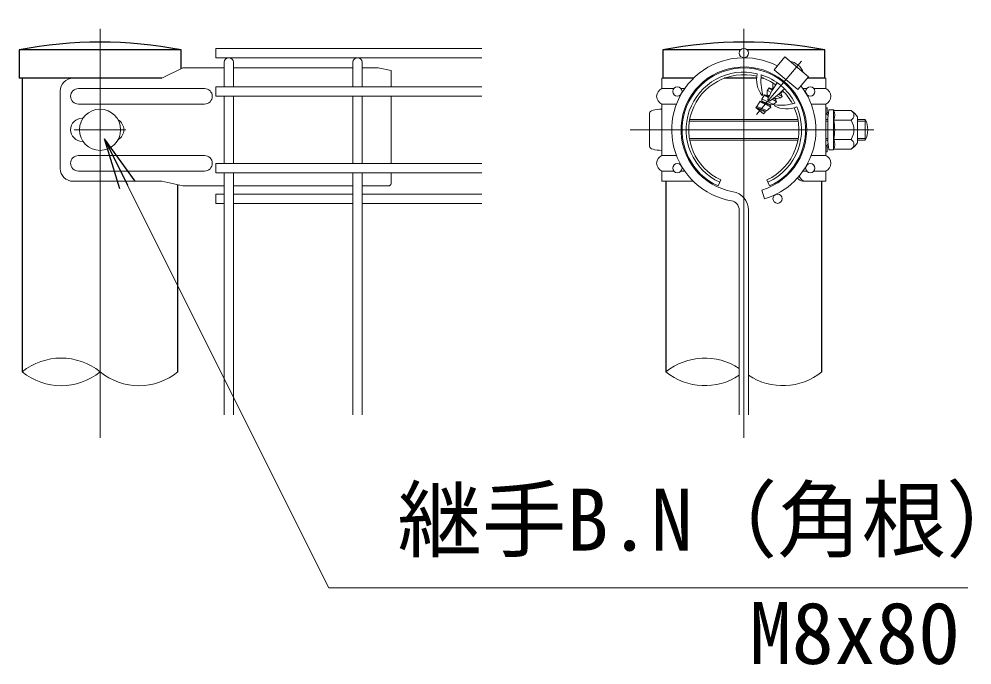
# Model space of a CAD drawing. Units: millimetres, scale not verified. Extents: x -8400 to 8400, y -5940 to 5940.
# Drawn here: x 3430 to 4911, y 2223 to 3226 of the extents above; entities that cross this region are included whole.
import ezdxf
from ezdxf.enums import TextEntityAlignment as Align

# ---------------------------------------------------------------- set-up
doc = ezdxf.new("R2010")
doc.units = ezdxf.units.MM
doc.header["$LTSCALE"] = 20
doc.linetypes.add('USER1', pattern=[50.8, 31.75, -6.35, 6.35, -6.35])
for name, color, linetype, lineweight in [('0-0_D-STR-TXT', 7, 'Continuous', 13), ('0-1_D-BMK', 2, 'USER1', 13), ('0-2_D-STR1', 1, 'Continuous', 25), ('0-3_D-STR3', 3, 'Continuous', 13), ('0-4_D-STR-DIM', 7, 'Continuous', 13), ('0-D_D-STR2', 7, 'Continuous', 13)]:
    doc.layers.add(name, color=color, linetype=linetype, lineweight=lineweight)
doc.layers.add('0-5_0', color=7, linetype='Continuous')
doc.styles.add('ＭＳ ゴシック', font='')
doc.styles.get('ＭＳ ゴシック').set_extended_font_data('MS Gothic')

# ---------------------------------------------------------------- blocks, each defined once
blk = doc.blocks.new('_Open')
at = {"layer": '0-5_0'}
blk.add_line((-20, 3.333), (0, 0), dxfattribs=at)
blk.add_lwpolyline([(-20, -3.333), (0, 0), (-20, 0)], dxfattribs=at)

msp = doc.modelspace()

# ---------------------------------------------------------------- linework, layer by layer
at = {"layer": '0-0_D-STR-TXT'}
msp.add_lwpolyline([(4903.96, 2342.73), (3911.76, 2342.73), (3563.78, 3038)], dxfattribs=at)
at = {"layer": '0-1_D-BMK'}
for p, q in [((3556.18, 2575.81), (3556.18, 3226.06)), ((4556.18, 2575.81), (4556.18, 3226.06)), ((4645.81, 3160.88), (4575.92, 3077.59)), ((3516.18, 3054.06), (3596.18, 3054.06)), ((4758.37, 3054.06), (4379.54, 3054.06))]:
    msp.add_line(p, q, dxfattribs=at)
at = {"layer": '0-2_D-STR1'}
for p, q in [((3681.98, 3178.06), (3430.38, 3178.06)), ((3430.38, 3178.06), (3430.38, 3134.06)), ((3681.98, 3148.73), (3681.98, 3178.06)), ((4550.81, 3178.06), (4430.38, 3178.06)), ((4430.38, 3178.06), (4430.38, 3134.06)), ((4681.98, 3178.06), (4561.55, 3178.06)), ((4681.98, 3134.06), (4681.98, 3178.06)), ((3652.1, 3134.06), (3430.38, 3134.06)), ((3435.18, 3134.06), (3435.18, 2678.06)), ((4477.8, 3134.06), (4430.38, 3134.06)), ((4503.11, 3134.06), (4500.27, 3134.06)), ((4576, 3134.06), (4525.73, 3134.06)), ((4586.63, 3134.06), (4582.82, 3134.06)), ((4681.98, 3134.06), (4654.64, 3134.06)), ((3677.18, 2678.06), (3677.18, 2968.52)), ((4435.18, 2974.06), (4435.18, 2678.06)), ((4677.18, 2678.06), (4677.18, 2974.18))]:
    msp.add_line(p, q, dxfattribs=at)
for centre, radius, start, end in [((3556.18, 2533.15), 657.07, 78.96219, 101.03781), ((4556.18, 2540.34), 650.01, 78.84081, 101.15919)]:
    msp.add_arc(centre, radius, start, end, dxfattribs=at)
at = {"layer": '0-3_D-STR3'}
for p, q in [((4619.81, 3167.23), (4603.1, 3147.32)), ((4629.28, 3160.2), (4629.04, 3159.49)), ((3684.68, 3150.06), (3652.1, 3134.06)), ((3748.98, 3150.06), (3684.68, 3150.06)), ((3948.98, 3150.06), (3763.38, 3150.06)), ((3988.18, 3150.06), (3963.37, 3150.06)), ((3988.18, 3150.06), (4008.18, 3146.06)), ((4008.18, 3146.06), (4008.18, 3120.86)), ((4603.1, 3147.32), (4639.87, 3116.46)), ((4648.01, 3144.49), (4647.36, 3144.12)), ((3652.1, 3134.06), (3514.23, 3134.06)), ((4477.8, 3134.06), (4428.78, 3134.06)), ((4428.78, 3118.06), (4428.78, 3134.06)), ((4500.27, 3134.06), (4503.11, 3134.06)), ((4601, 3126.99), (4600.99, 3118.32)), ((4608.46, 3136.47), (4608.46, 3134.57)), ((4683.58, 3134.06), (4654.64, 3134.06)), ((4683.58, 3134.06), (4683.58, 3122.97)), ((4683.58, 3118.06), (4683.58, 3134.06)), ((3494.23, 3114.06), (3494.23, 2994.06)), ((3718.53, 3118.06), (3522.53, 3118.06)), ((4428.78, 3118.06), (4447.25, 3118.06)), ((4458.65, 3118.06), (4464.27, 3118.06)), ((4588.42, 3108.31), (4584.08, 3101.82)), ((4595.78, 3106.92), (4592.42, 3108.32)), ((4592.45, 3114.81), (4592.44, 3108.34)), ((4592.45, 3114.81), (4595.53, 3119.42)), ((4598.39, 3111.97), (4592.93, 3115.04)), ((4600.49, 3115.68), (4595.5, 3118.91)), ((4601.28, 3117.01), (4595.53, 3119.42)), ((4600.86, 3118.37), (4600.12, 3117.49)), ((4601.86, 3117.95), (4600.99, 3118.32)), ((4615.33, 3106.07), (4610.27, 3109.35)), ((4613.99, 3111.66), (4613.21, 3111.99)), ((4614.76, 3112.58), (4613.56, 3111.14)), ((4613.56, 3111.14), (4615.49, 3105.94)), ((4614.76, 3112.58), (4614.12, 3112.85)), ((4618.08, 3113.18), (4614.8, 3112.62)), ((4625.44, 3122.83), (4623.59, 3122.41)), ((4653.71, 3118.06), (4648.09, 3118.06)), ((4683.58, 3118.06), (4665.11, 3118.06)), ((3718.53, 3094.06), (3522.53, 3094.06)), ((4008.18, 3106.46), (4008.18, 3001.66)), ((4428.78, 3014.06), (4428.78, 3094.06)), ((4428.78, 3094.06), (4451.57, 3094.06)), ((4576.33, 3090.31), (4581.69, 3098.34)), ((4597.57, 3089.7), (4581.45, 3097.64)), ((4597.14, 3091.85), (4581.69, 3098.34)), ((4584.08, 3098.37), (4583.44, 3097.61)), ((4584.08, 3098.37), (4584.08, 3101.82)), ((4597.91, 3092.76), (4584.17, 3098.49)), ((4585.89, 3108.14), (4584.52, 3107.54)), ((4601.82, 3093.96), (4584.73, 3101.81)), ((4594.63, 3104.48), (4588.3, 3108.01)), ((4595.21, 3105.73), (4591.55, 3107.27)), ((4593.21, 3101.31), (4596.28, 3098.74)), ((4606.45, 3097.88), (4600.17, 3101.39)), ((4605.42, 3101.44), (4602.15, 3102.82)), ((4606.8, 3097.7), (4602.33, 3093.45)), ((4606.16, 3102.6), (4603.39, 3103.75)), ((4606.24, 3102.43), (4605.42, 3101.44)), ((4605.42, 3101.44), (4606.8, 3097.7)), ((4613.01, 3103.58), (4606.24, 3102.43)), ((4613.11, 3103.69), (4607.39, 3106.91)), ((4613.01, 3103.58), (4615.49, 3105.94)), ((4683.58, 3094.06), (4660.79, 3094.06)), ((4683.58, 3014.06), (4683.58, 3094.06)), ((4409.58, 3080.06), (4409.58, 3028.06)), ((4428.78, 3086.06), (4428.78, 3083.72)), ((4576.33, 3090.31), (4575.05, 3088.68)), ((4586.81, 3078.72), (4575.07, 3088.57)), ((4589.66, 3082.93), (4575.92, 3088.65)), ((4575.94, 3089.73), (4576.33, 3090.31)), ((4575.94, 3089.73), (4575.94, 3088.67)), ((4591.75, 3084.09), (4576.39, 3090.27)), ((4588.89, 3082.01), (4576.85, 3087.08)), ((4586.81, 3078.72), (4589.44, 3081.22)), ((4589.14, 3082.04), (4589.44, 3081.22)), ((4589.96, 3083.03), (4589.24, 3082.17)), ((4591.65, 3083.32), (4589.96, 3083.03)), ((4591.65, 3083.32), (4594.12, 3085.65)), ((4598.12, 3089.46), (4594.12, 3085.65)), ((4602.33, 3093.45), (4598.1, 3092.73)), ((4604.28, 3092.71), (4603.93, 3091.26)), ((4683.58, 3088.06), (4683.58, 3082.3)), ((4685.58, 3088.06), (4683.58, 3088.06)), ((4684.32, 3079.98), (4687.21, 3075.94)), ((4685.58, 3088.06), (4685.58, 3082.3)), ((4685.95, 3081.14), (4687.61, 3078.82)), ((4686.78, 3072.06), (4688.33, 3084.71)), ((4695.4, 3085.06), (4688.73, 3085.06)), ((4695.58, 3054.06), (4695.58, 3084.96)), ((4695.97, 3084.08), (4695.79, 3084.76)), ((4722.76, 3084.08), (4695.97, 3084.08)), ((4471.62, 3067.35), (4640.74, 3067.35)), ((4472.09, 3070.06), (4640.27, 3070.06)), ((4683.58, 3070.06), (4686.78, 3070.06)), ((4683.58, 3067.35), (4686.78, 3067.35)), ((4686.78, 3072.06), (4686.78, 3036.06)), ((4722.76, 3069.07), (4695.58, 3069.07)), ((4732.78, 3074.06), (4732.78, 3034.06)), ((4732.78, 3070.06), (4744.78, 3070.06)), ((4732.78, 3067.35), (4746.07, 3067.35)), ((4744.78, 3070.06), (4744.78, 3038.06)), ((4695.58, 3054.06), (4695.58, 3023.16)), ((4471.62, 3040.77), (4640.74, 3040.77)), ((4472.09, 3038.06), (4640.27, 3038.06)), ((4683.58, 3040.77), (4686.78, 3040.77)), ((4683.58, 3038.06), (4686.78, 3038.06)), ((4686.78, 3036.06), (4688.33, 3023.41)), ((4722.76, 3039.05), (4695.58, 3039.05)), ((4732.78, 3040.77), (4746.07, 3040.77)), ((4732.78, 3038.06), (4744.78, 3038.06)), ((4428.78, 3014.06), (4428.78, 3024.39)), ((4428.78, 3024.39), (4428.78, 3022.06)), ((4683.58, 3025.82), (4683.58, 3020.06)), ((4683.58, 3024.39), (4683.58, 3014.06)), ((4684.32, 3028.14), (4687.21, 3032.18)), ((4685.95, 3026.98), (4687.61, 3029.3)), ((4695.31, 3023.06), (4688.73, 3023.06)), ((4722.76, 3024.04), (4695.97, 3024.04)), ((3718.53, 3014.06), (3522.53, 3014.06)), ((4428.78, 3014.06), (4451.57, 3014.06)), ((4683.58, 3014.06), (4660.79, 3014.06)), ((3718.53, 2990.06), (3522.53, 2990.06)), ((4428.78, 2974.06), (4428.78, 2990.06)), ((4428.78, 2990.06), (4447.25, 2990.06)), ((4458.65, 2990.06), (4464.27, 2990.06)), ((4458.7, 2998.81), (4458.7, 2998.91)), ((4653.71, 2990.06), (4648.09, 2990.06)), ((4683.58, 2990.06), (4665.11, 2990.06)), ((4683.58, 2974.06), (4683.58, 2990.06)), ((4008.18, 2987.26), (4008.18, 2970.79)), ((4516.18, 2966.79), (4520.51, 2976.24)), ((4596.18, 2966.79), (4591.85, 2976.24)), ((4683.58, 2985.15), (4683.58, 2974.06)), ((3652.1, 2974.06), (3514.23, 2974.06)), ((3652.1, 2974.06), (3684.68, 2966.86)), ((3748.98, 2966.86), (3684.68, 2966.86)), ((3763.38, 2966.79), (3948.98, 2966.79)), ((3963.38, 2966.79), (4004.18, 2966.79)), ((4428.78, 2974.06), (4477.8, 2974.06)), ((4500.27, 2974.06), (4503.11, 2974.06)), ((4683.58, 2974.06), (4647.75, 2974.06)), ((4683.58, 2974.06), (4680.07, 2974.06))]:
    msp.add_line(p, q, dxfattribs=at)
for points in [[(4619.81, 3167.23), (4656.58, 3136.38), (4639.87, 3116.46)], [(4592.42, 3108.32), (4591.55, 3107.27), (4588.42, 3108.31)], [(4598.1, 3092.73), (4597.28, 3091.74), (4598.12, 3089.46)], [(4685.58, 3025.82), (4685.58, 3020.06), (4683.58, 3020.06)]]:
    msp.add_lwpolyline(points, dxfattribs=at)
msp.add_circle((3556.18, 3054.06), 32, dxfattribs=at)
for centre, radius, start, end in [((4623.02, 3133.72), 27.22, 20.1954, 79.8046), ((4556.18, 3054.06), 96, 294.62432, 245.37568), ((4556.18, 3054.06), 89.6, 76.51477, 245.37568), ((4556.18, 3054.06), 85.6, 76.39388, 245.37568), ((4614.79, 3131.89), 38.84, 166.14552, 218.81508), ((4661.81, 3130.28), 79.08, 173.19065, 196.25963), ((4556.18, 3054.06), 89.6, 27.59553, 72.40447), ((3514.23, 3114.06), 20, 90, 180), ((4556.18, 3054.06), 85.6, 54.62674, 71.81465), ((4709.92, 3051.27), 126.98, 143.32909, 156.79151), ((3522.53, 3106.06), 12, 90, 270), ((3718.53, 3106.06), 12, 270, 90), ((4433.78, 3106.06), 13, 112.61986, 247.38014), ((4526.73, 3204.98), 126.98, 303.20849, 316.67091), ((4556.18, 3054.06), 85.6, 28.18535, 45.37326), ((4678.58, 3106.06), 13, 292.61986, 67.38014), ((4612.9, 3171.32), 79.08, 263.74037, 286.80935), ((4556.18, 3054.06), 85.6, 294.62432, 23.60612), ((4556.18, 3054.06), 89.6, 294.62432, 23.48523), ((4622.65, 3125.29), 38.84, 241.18492, 293.85448), ((4687.58, 3082.3), 4, 180, 215.53768), ((4687.58, 3082.3), 2, 180, 215.53768), ((4688.73, 3084.66), 0.4, 90, 173), ((4695.4, 3084.66), 0.4, 15, 90), ((4676.05, 3076.57), 21.29, 339.37322, 22.7756), ((4718.69, 3076.58), 8.54, 298.45309, 61.54691), ((4705.68, 3057.04), 32, 32.13463, 57.68315), ((3528.53, 3054.06), 18, 90, 270), ((3575.11, 3054.06), 18, 300.04449, 59.95551), ((4685.58, 3074.78), 2, 33.43373, 35.53768), ((4612.55, 3054.06), 84.77, 0, 10.20031), ((4699.72, 3054.06), 27.49, 0, 33.09348), ((4714.78, 3054.06), 34, 331.92751, 28.07249), ((4612.55, 3054.06), 84.77, 349.79969, 0), ((4699.72, 3054.06), 27.49, 326.90652, 0), ((4676.05, 3031.55), 21.29, 337.2244, 20.62678), ((4718.69, 3031.54), 8.54, 298.45309, 61.54691), ((4687.58, 3025.82), 2, 144.46232, 180), ((4685.58, 3033.34), 2, 324.46232, 326.56627), ((4688.73, 3023.46), 0.4, 187, 270), ((4695.31, 3023.46), 0.4, 270, 337.2244), ((4705.68, 3051.08), 32, 302.31685, 327.86537), ((3522.53, 3002.06), 12, 90, 270), ((3718.53, 3002.06), 12, 270, 90), ((4433.78, 3002.06), 13, 112.61986, 247.38014), ((4678.58, 3002.06), 13, 292.61986, 67.38014), ((3514.23, 2994.06), 20, 180, 270), ((4446.12, 3002.06), 12.18, 348.40415, 350.0359), ((4649.81, 2986.06), 12.18, 213.34935, 260.27718), ((4653.67, 2986.06), 12.18, 198.30949, 260.27718), ((4004.18, 2970.79), 4, 270, 0)]:
    msp.add_arc(centre, radius, start, end, dxfattribs=at)
for centre, start_param, end_param in [((4428.78, 3080.06), 1.5707963, 3.1415927), ((4428.78, 3028.06), 3.1415927, 4.712389)]:
    msp.add_ellipse(centre, major_axis=(19.2, 0), ratio=0.3125, start_param=start_param, end_param=end_param, dxfattribs=at)
at = {"layer": '0-4_D-STR-DIM'}
for centre, start, end in [((3495.68, 2603.41), 50.97549, 129.02451), ((4495.68, 2603.41), 56.30864, 129.02451), ((3495.68, 2752.71), 230.97549, 309.02451), ((3616.68, 2752.71), 230.97549, 309.02451), ((4495.68, 2752.71), 230.97549, 303.69136), ((4616.68, 2752.71), 236.30864, 309.02451)]:
    msp.add_arc(centre, 96.08, start, end, dxfattribs=at)
at = {"layer": '0-D_D-STR2'}
for p, q in [((4148.98, 3180.46), (3736.18, 3180.46)), ((3736.18, 3180.46), (3736.18, 3166.06)), ((4148.98, 3166.06), (3736.18, 3166.06)), ((3748.98, 3120.86), (3748.98, 3158.86)), ((3763.38, 3120.86), (3763.38, 3158.86)), ((3948.98, 3120.86), (3948.98, 3158.86)), ((3963.38, 3120.86), (3963.38, 3158.86)), ((4148.98, 3120.86), (3736.18, 3120.86)), ((3736.18, 3120.86), (3736.18, 3106.46)), ((4148.98, 3106.46), (3736.18, 3106.46)), ((3748.98, 3001.66), (3748.98, 3106.46)), ((3763.38, 3001.66), (3763.38, 3106.46)), ((3948.98, 3001.66), (3948.98, 3106.46)), ((3963.38, 3001.66), (3963.38, 3106.46)), ((4148.98, 3001.66), (3736.18, 3001.66)), ((3736.18, 3001.66), (3736.18, 2987.26)), ((4148.98, 2987.26), (3736.18, 2987.26)), ((3748.98, 2611.39), (3748.98, 2987.26)), ((3763.38, 2611.39), (3763.38, 2987.26)), ((3948.98, 2611.39), (3948.98, 2987.26)), ((3963.38, 2611.39), (3963.38, 2987.26)), ((4584.07, 2960.53), (4588.18, 2946.73)), ((3748.98, 2954.23), (3736.18, 2954.23)), ((3736.18, 2954.23), (3736.18, 2939.83)), ((3948.98, 2954.23), (3763.38, 2954.23)), ((4148.98, 2954.23), (3963.38, 2954.23)), ((3748.98, 2939.83), (3736.18, 2939.83)), ((3948.98, 2939.83), (3763.38, 2939.83)), ((4148.98, 2939.83), (3963.38, 2939.83)), ((4548.98, 2611.39), (4548.98, 2929.52)), ((4563.38, 2611.39), (4563.38, 2929.52))]:
    msp.add_line(p, q, dxfattribs=at)
for centre in [(4556.18, 3173.26), (4452.95, 3113.66), (4659.41, 3113.66), (4452.95, 2994.46), (4659.41, 2994.46), (4608.65, 2947.03)]:
    msp.add_circle(centre, 7.2, dxfattribs=at)
for centre, radius, start, end in [((3756.18, 3158.86), 7.2, 0, 180), ((3956.18, 3158.86), 7.2, 0, 180), ((4556.18, 3054.06), 112, 62.37363, 260.16066), ((4556.18, 3054.06), 97.6, 286.60421, 260.16066), ((4556.18, 3054.06), 112, 286.60421, 37.62637), ((4534.58, 2929.52), 28.8, 0, 80.16066), ((4534.58, 2929.52), 14.4, 0, 80.16066)]:
    msp.add_arc(centre, radius, start, end, dxfattribs=at)

# ---------------------------------------------------------------- block references
at = {"layer": '0-0_D-STR-TXT', "xscale": 4, "yscale": 4, "rotation": 116.5878}
msp.add_blockref('_Open', (3562.88, 3039.79), dxfattribs=at)

# ---------------------------------------------------------------- texts
at = {"layer": '0-0_D-STR-TXT', "style": 'ＭＳ ゴシック'}
for s, p in [('継手B.N（角根）', (4018.17, 2371.71)), ('M8x80', (4565.03, 2195.64))]:
    msp.add_text(s, height=96.19, dxfattribs=at).set_placement(p, align=Align.BOTTOM_LEFT)

doc.saveas('drawing.dxf')
